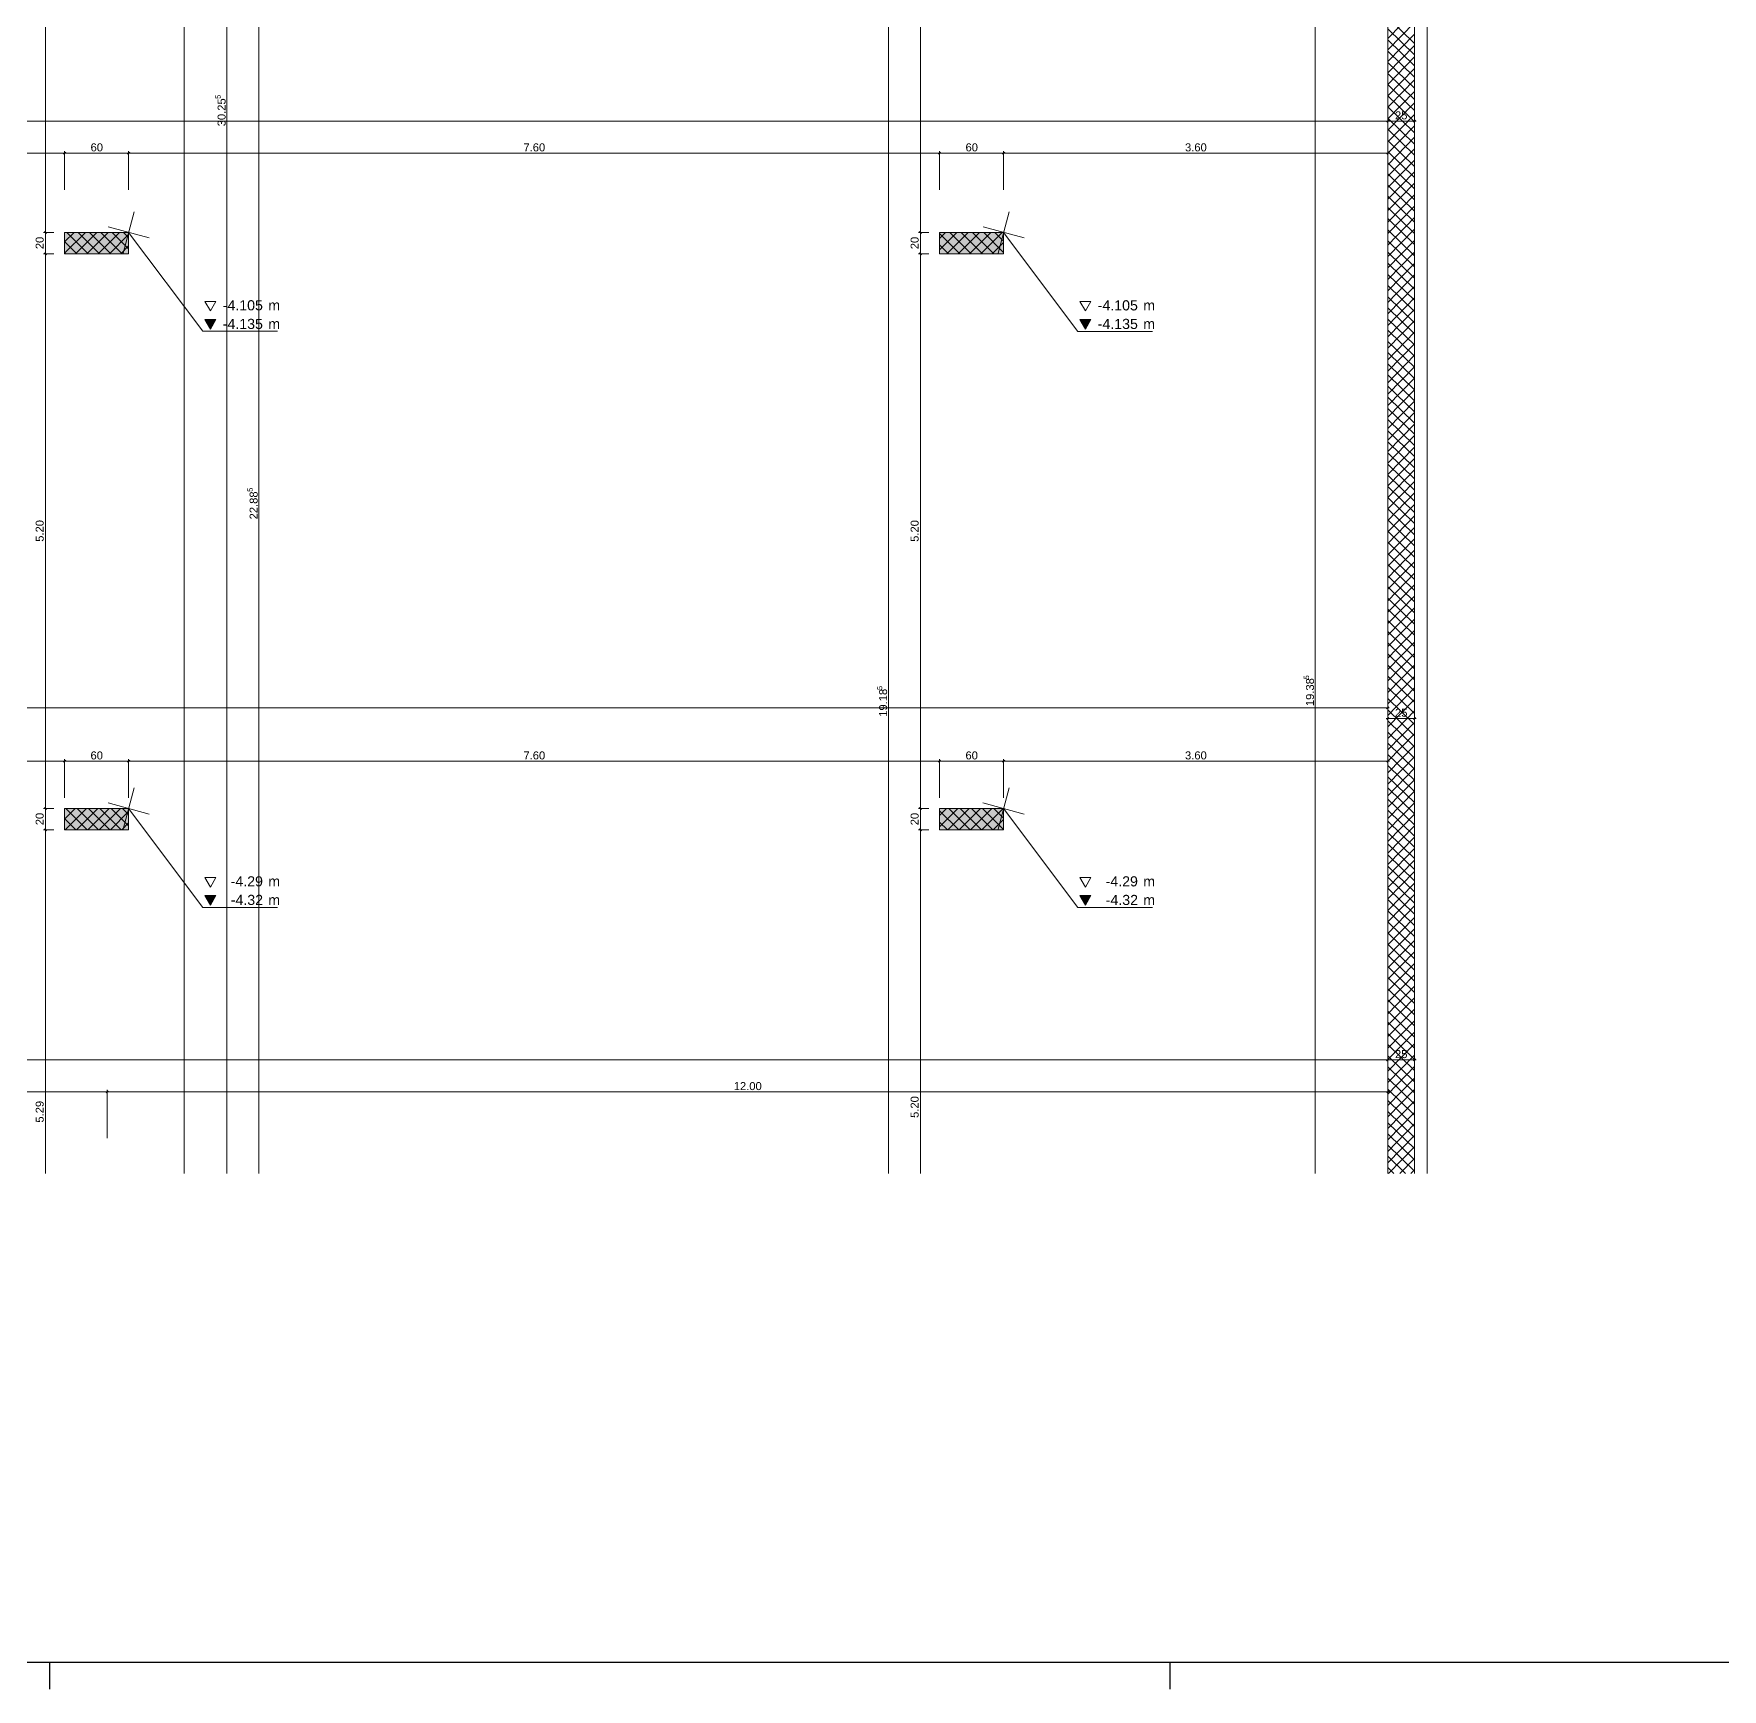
# Model space of a CAD drawing. Extents: x 0 to 1189, y 0 to 841.
# Drawn here: x 556 to 872.5, y 0 to 310.4 of the extents above; entities that cross this region are included whole.
import ezdxf
from ezdxf.lldxf.tags import DXFTag

# ---------------------------------------------------------------- set-up
doc = ezdxf.new("R2010")
doc.units = 0
doc.layers.get('0').update_dxf_attribs({"lineweight": 35})
for name, color, linetype, lineweight in [('211.5 Stahlbeton Kontur', 7, 'Continuous', 25), ('211.5 Stahlbeton Schraffur', 7, 'Continuous', 25), ('Bemassung', 7, 'Continuous', 25), ('Hilfskörper', 7, 'Continuous', 25), ('Höhenkoten', 7, 'Continuous', 25), ('X_Planrahmen', 7, 'Continuous', 25)]:
    doc.layers.add(name, color=color, linetype=linetype, lineweight=lineweight)
doc.styles.get("Standard").update_dxf_attribs({"font": 'arial.ttf'})
tags = doc.linetypes.add('Wipeout_Contour', pattern=[1, 0, -1]).pattern_tags.tags
tags[6:7] = [DXFTag(74, 4), DXFTag(75, 0), DXFTag(340, '0'), DXFTag(46, 1.0), DXFTag(50, 0.0), DXFTag(44, 0.0), DXFTag(45, 0.0)]
tags[4:5] = [DXFTag(74, 4), DXFTag(75, 0), DXFTag(340, '0'), DXFTag(46, 1.0), DXFTag(50, 0.0), DXFTag(44, 0.0), DXFTag(45, 0.0)]

# ---------------------------------------------------------------- blocks, each defined once
blk = doc.blocks.new('Blockreferenz-A0SO6TNL06')
at = {"color": 0, "linetype": 'ByBlock', "lineweight": -2, "ltscale": 0.25}
for p, q in [((1184, 5), (5, 5)), ((559, 5), (559, 0)), ((769, 5), (769, 0))]:
    blk.add_line(p, q, dxfattribs=at)
blk = doc.blocks.new('Referenz-A0SO6TOG06', base_point=(4.4, 96.7))
at = {"layer": '211.5 Stahlbeton Kontur', "color": 0, "lineweight": 18}
for p, q in [((809.83, 297), (809.83, 381.12)), ((814.83, 376.12), (814.83, 297)), ((809.83, 96.7), (809.83, 297)), ((814.83, 297), (814.83, 96.7)), ((573.83, 273.13), (561.83, 273.13)), ((561.83, 273.13), (561.83, 269.13)), ((573.83, 269.13), (573.83, 273.13)), ((737.83, 273.12), (725.83, 273.12)), ((725.83, 273.12), (725.83, 269.12)), ((737.83, 269.12), (737.83, 273.12)), ((561.83, 269.13), (573.83, 269.13)), ((725.83, 269.12), (737.83, 269.12)), ((561.83, 165.13), (573.83, 165.13)), ((561.83, 161.13), (561.83, 165.13)), ((573.83, 165.13), (573.83, 161.13)), ((725.83, 165.12), (737.83, 165.12)), ((725.83, 161.12), (725.83, 165.12)), ((737.83, 165.12), (737.83, 161.12)), ((573.83, 161.13), (561.83, 161.13)), ((737.83, 161.12), (725.83, 161.12))]:
    blk.add_line(p, q, dxfattribs=at)
at = {"layer": '211.5 Stahlbeton Schraffur', "color": 0, "lineweight": 13}
for p, q in [((809.83, 309.49), (814.83, 314.63)), ((814.83, 308.53), (809.83, 313.4)), ((809.83, 307.34), (814.83, 312.48)), ((814.83, 306.44), (809.83, 311.3)), ((809.83, 305.19), (814.83, 310.33)), ((814.83, 304.35), (809.83, 309.21)), ((809.83, 303.04), (814.83, 308.18)), ((814.83, 302.25), (809.83, 307.12)), ((809.83, 300.89), (814.83, 306.03)), ((814.83, 300.16), (809.83, 305.02)), ((809.83, 298.74), (814.83, 303.88)), ((814.83, 298.07), (809.83, 302.93)), ((813.78, 297), (809.83, 300.84)), ((810.24, 297), (814.83, 301.72)), ((811.63, 297), (809.83, 298.75)), ((812.33, 297), (814.83, 299.57)), ((809.83, 296.59), (810.24, 297)), ((809.83, 294.43), (812.33, 297)), ((809.83, 292.28), (814.42, 297)), ((814.83, 291.79), (809.83, 296.65)), ((809.83, 290.13), (814.83, 295.27)), ((814.83, 289.7), (809.83, 294.56)), ((814.83, 293.88), (811.63, 297)), ((814.83, 295.97), (813.78, 297)), ((814.42, 297), (814.83, 297.42)), ((809.83, 287.98), (814.83, 293.12)), ((814.83, 287.6), (809.83, 292.47)), ((809.83, 285.83), (814.83, 290.97)), ((814.83, 285.51), (809.83, 290.37)), ((809.83, 283.68), (814.83, 288.82)), ((814.83, 283.42), (809.83, 288.28)), ((809.83, 281.53), (814.83, 286.67)), ((814.83, 281.32), (809.83, 286.19)), ((809.83, 279.38), (814.83, 284.52)), ((814.83, 279.23), (809.83, 284.1)), ((809.83, 277.23), (814.83, 282.36)), ((814.83, 277.14), (809.83, 282)), ((809.83, 275.07), (814.83, 280.21)), ((814.83, 275.05), (809.83, 279.91)), ((809.83, 272.92), (814.83, 278.06)), ((814.83, 272.95), (809.83, 277.82)), ((809.83, 270.77), (814.83, 275.91)), ((814.83, 270.86), (809.83, 275.73)), ((561.83, 271.34), (563.62, 273.13)), ((561.83, 269.22), (565.74, 273.13)), ((566.26, 269.13), (562.26, 273.13)), ((563.86, 269.13), (567.86, 273.13)), ((568.38, 269.13), (564.38, 273.13)), ((565.98, 269.13), (569.98, 273.13)), ((570.5, 269.13), (566.5, 273.13)), ((568.1, 269.13), (572.1, 273.13)), ((572.62, 269.13), (568.62, 273.13)), ((570.22, 269.13), (573.83, 272.73)), ((573.83, 270.04), (570.74, 273.13)), ((573.83, 272.16), (572.86, 273.13)), ((725.83, 272), (726.95, 273.12)), ((725.83, 269.88), (729.08, 273.12)), ((729.6, 269.12), (725.83, 272.9)), ((727.2, 269.12), (731.2, 273.12)), ((731.73, 269.12), (727.73, 273.12)), ((729.32, 269.12), (733.32, 273.12)), ((733.85, 269.12), (729.85, 273.12)), ((731.44, 269.12), (735.44, 273.12)), ((735.97, 269.12), (731.97, 273.12)), ((733.56, 269.12), (737.56, 273.12)), ((737.83, 269.38), (734.09, 273.12)), ((737.83, 271.5), (736.21, 273.12)), ((809.83, 268.62), (814.83, 273.76)), ((814.83, 268.77), (809.83, 273.63)), ((564.14, 269.13), (561.83, 271.43)), ((562.01, 269.13), (561.83, 269.31)), ((572.35, 269.13), (573.83, 270.61)), ((727.48, 269.12), (725.83, 270.78)), ((735.68, 269.12), (737.83, 271.27)), ((737.8, 269.12), (737.83, 269.15)), ((809.83, 266.47), (814.83, 271.61)), ((814.83, 266.68), (809.83, 271.54)), ((809.83, 264.32), (814.83, 269.46)), ((814.83, 264.58), (809.83, 269.45)), ((814.83, 262.49), (809.83, 267.35)), ((809.83, 262.17), (814.83, 267.31)), ((814.83, 260.4), (809.83, 265.26)), ((809.83, 260.02), (814.83, 265.16)), ((814.83, 258.3), (809.83, 263.17)), ((809.83, 257.87), (814.83, 263)), ((814.83, 256.21), (809.83, 261.08)), ((809.83, 255.71), (814.83, 260.85)), ((814.83, 254.12), (809.83, 258.98)), ((809.83, 253.56), (814.83, 258.7)), ((814.83, 252.03), (809.83, 256.89)), ((809.83, 251.41), (814.83, 256.55)), ((814.83, 249.93), (809.83, 254.8)), ((809.83, 249.26), (814.83, 254.4)), ((814.83, 247.84), (809.83, 252.7)), ((809.83, 247.11), (814.83, 252.25)), ((814.83, 245.75), (809.83, 250.61)), ((809.83, 244.96), (814.83, 250.1)), ((814.83, 243.65), (809.83, 248.52)), ((809.83, 242.81), (814.83, 247.95)), ((814.83, 241.56), (809.83, 246.43)), ((809.83, 240.66), (814.83, 245.8)), ((814.83, 239.47), (809.83, 244.33)), ((809.83, 238.51), (814.83, 243.65)), ((814.83, 237.38), (809.83, 242.24)), ((809.83, 236.36), (814.83, 241.49)), ((814.83, 235.28), (809.83, 240.15)), ((809.83, 234.2), (814.83, 239.34)), ((814.83, 233.19), (809.83, 238.06)), ((809.83, 232.05), (814.83, 237.19)), ((814.83, 231.1), (809.83, 235.96)), ((809.83, 229.9), (814.83, 235.04)), ((814.83, 229.01), (809.83, 233.87)), ((809.83, 227.75), (814.83, 232.89)), ((814.83, 226.91), (809.83, 231.78)), ((809.83, 225.6), (814.83, 230.74)), ((814.83, 224.82), (809.83, 229.68)), ((809.83, 223.45), (814.83, 228.59)), ((814.83, 222.73), (809.83, 227.59)), ((809.83, 221.3), (814.83, 226.44)), ((814.83, 220.63), (809.83, 225.5)), ((809.83, 219.15), (814.83, 224.29)), ((814.83, 218.54), (809.83, 223.41)), ((809.83, 217), (814.83, 222.13)), ((814.83, 216.45), (809.83, 221.31)), ((809.83, 214.84), (814.83, 219.98)), ((814.83, 214.36), (809.83, 219.22)), ((809.83, 212.69), (814.83, 217.83)), ((814.83, 212.26), (809.83, 217.13)), ((809.83, 210.54), (814.83, 215.68)), ((814.83, 210.17), (809.83, 215.04)), ((809.83, 208.39), (814.83, 213.53)), ((814.83, 208.08), (809.83, 212.94)), ((809.83, 206.24), (814.83, 211.38)), ((814.83, 205.98), (809.83, 210.85)), ((809.83, 204.09), (814.83, 209.23)), ((814.83, 203.89), (809.83, 208.76)), ((809.83, 201.94), (814.83, 207.08)), ((814.83, 201.8), (809.83, 206.66)), ((809.83, 199.79), (814.83, 204.93)), ((814.83, 199.71), (809.83, 204.57)), ((809.83, 197.64), (814.83, 202.77)), ((814.83, 197.61), (809.83, 202.48)), ((809.83, 195.48), (814.83, 200.62)), ((814.83, 195.52), (809.83, 200.39)), ((809.83, 193.33), (814.83, 198.47)), ((814.83, 193.43), (809.83, 198.29)), ((809.83, 191.18), (814.83, 196.32)), ((814.83, 191.34), (809.83, 196.2)), ((809.83, 189.03), (814.83, 194.17)), ((814.83, 189.24), (809.83, 194.11)), ((809.83, 186.88), (814.83, 192.02)), ((814.83, 187.15), (809.83, 192.01)), ((814.83, 185.06), (809.83, 189.92)), ((809.83, 184.73), (814.83, 189.87)), ((814.83, 182.96), (809.83, 187.83)), ((809.83, 182.58), (814.83, 187.72)), ((814.83, 180.87), (809.83, 185.74)), ((809.83, 180.43), (814.83, 185.57)), ((814.83, 178.78), (809.83, 183.64)), ((809.83, 178.28), (814.83, 183.42)), ((814.83, 176.69), (809.83, 181.55)), ((809.83, 176.12), (814.83, 181.26)), ((814.83, 174.59), (809.83, 179.46)), ((809.83, 173.97), (814.83, 179.11)), ((814.83, 172.5), (809.83, 177.37)), ((809.83, 171.82), (814.83, 176.96)), ((814.83, 170.41), (809.83, 175.27)), ((809.83, 169.67), (814.83, 174.81)), ((814.83, 168.32), (809.83, 173.18)), ((809.83, 167.52), (814.83, 172.66)), ((814.83, 166.22), (809.83, 171.09)), ((809.83, 165.37), (814.83, 170.51)), ((814.83, 164.13), (809.83, 168.99)), ((809.83, 163.22), (814.83, 168.36)), ((561.83, 163.15), (563.81, 165.13)), ((561.93, 161.13), (565.93, 165.13)), ((566.07, 161.13), (562.07, 165.13)), ((564.05, 161.13), (568.05, 165.13)), ((568.19, 161.13), (564.19, 165.13)), ((566.17, 161.13), (570.17, 165.13)), ((570.31, 161.13), (566.31, 165.13)), ((568.29, 161.13), (572.29, 165.13)), ((572.43, 161.13), (568.43, 165.13)), ((573.83, 161.86), (570.56, 165.13)), ((573.83, 163.98), (572.68, 165.13)), ((725.83, 163.81), (727.14, 165.12)), ((725.83, 161.69), (729.26, 165.12)), ((729.42, 161.12), (725.83, 164.71)), ((727.38, 161.12), (731.38, 165.12)), ((731.54, 161.12), (727.54, 165.12)), ((729.51, 161.12), (733.51, 165.12)), ((733.66, 161.12), (729.66, 165.12)), ((731.63, 161.12), (735.63, 165.12)), ((735.78, 161.12), (731.78, 165.12)), ((733.75, 161.12), (737.75, 165.12)), ((737.83, 161.2), (733.9, 165.12)), ((737.83, 163.32), (736.02, 165.12)), ((814.83, 162.04), (809.83, 166.9)), ((809.83, 161.07), (814.83, 166.21)), ((814.83, 159.94), (809.83, 164.81)), ((563.95, 161.13), (561.83, 163.25)), ((570.41, 161.13), (573.83, 164.54)), ((572.53, 161.13), (573.83, 162.42)), ((727.3, 161.12), (725.83, 162.59)), ((735.87, 161.12), (737.83, 163.08)), ((809.83, 158.92), (814.83, 164.06)), ((814.83, 157.85), (809.83, 162.72)), ((809.83, 156.77), (814.83, 161.9)), ((561.83, 161.13), (561.83, 161.13)), ((814.83, 155.76), (809.83, 160.62)), ((809.83, 154.61), (814.83, 159.75)), ((814.83, 153.67), (809.83, 158.53)), ((809.83, 152.46), (814.83, 157.6)), ((814.83, 151.57), (809.83, 156.44)), ((809.83, 150.31), (814.83, 155.45)), ((814.83, 149.48), (809.83, 154.34)), ((809.83, 148.16), (814.83, 153.3)), ((814.83, 147.39), (809.83, 152.25)), ((809.83, 146.01), (814.83, 151.15)), ((814.83, 145.29), (809.83, 150.16)), ((809.83, 143.86), (814.83, 149)), ((814.83, 143.2), (809.83, 148.07)), ((809.83, 141.71), (814.83, 146.85)), ((814.83, 141.11), (809.83, 145.97)), ((809.83, 139.56), (814.83, 144.7)), ((814.83, 139.02), (809.83, 143.88)), ((809.83, 137.41), (814.83, 142.54)), ((814.83, 136.92), (809.83, 141.79)), ((809.83, 135.25), (814.83, 140.39)), ((814.83, 134.83), (809.83, 139.7)), ((809.83, 133.1), (814.83, 138.24)), ((814.83, 132.74), (809.83, 137.6)), ((809.83, 130.95), (814.83, 136.09)), ((814.83, 130.65), (809.83, 135.51)), ((809.83, 128.8), (814.83, 133.94)), ((814.83, 128.55), (809.83, 133.42)), ((809.83, 126.65), (814.83, 131.79)), ((814.83, 126.46), (809.83, 131.32)), ((809.83, 124.5), (814.83, 129.64)), ((814.83, 124.37), (809.83, 129.23)), ((809.83, 122.35), (814.83, 127.49)), ((814.83, 122.27), (809.83, 127.14)), ((809.83, 120.2), (814.83, 125.34)), ((814.83, 120.18), (809.83, 125.05)), ((809.83, 118.05), (814.83, 123.19)), ((814.83, 118.09), (809.83, 122.95)), ((809.83, 115.89), (814.83, 121.03)), ((814.83, 116), (809.83, 120.86)), ((809.83, 113.74), (814.83, 118.88)), ((814.83, 113.9), (809.83, 118.77)), ((809.83, 111.59), (814.83, 116.73)), ((814.83, 111.81), (809.83, 116.67)), ((809.83, 109.44), (814.83, 114.58)), ((814.83, 109.72), (809.83, 114.58)), ((814.83, 107.62), (809.83, 112.49)), ((809.83, 107.29), (814.83, 112.43)), ((814.83, 105.53), (809.83, 110.4)), ((809.83, 105.14), (814.83, 110.28)), ((814.83, 103.44), (809.83, 108.3)), ((809.83, 102.99), (814.83, 108.13)), ((814.83, 101.35), (809.83, 106.21)), ((809.83, 100.84), (814.83, 105.98)), ((814.83, 99.25), (809.83, 104.12)), ((809.83, 98.69), (814.83, 103.83)), ((814.83, 97.16), (809.83, 102.03)), ((809.99, 96.7), (814.83, 101.67)), ((813.14, 96.7), (809.83, 99.93)), ((812.08, 96.7), (814.83, 99.52)), ((810.99, 96.7), (809.83, 97.84)), ((814.18, 96.7), (814.83, 97.37))]:
    blk.add_line(p, q, dxfattribs=at)
at = {"layer": '211.5 Stahlbeton Schraffur', "color": 0, "linetype": 'Wipeout_Contour', "lineweight": 0, "ltscale": 24.496786}
for p, q in [((573.83, 273.13), (561.83, 273.13)), ((561.83, 273.13), (561.83, 269.13)), ((573.83, 269.13), (573.83, 273.13)), ((561.83, 269.13), (573.83, 269.13))]:
    blk.add_line(p, q, dxfattribs=at)
at = {"layer": '211.5 Stahlbeton Schraffur', "color": 0, "linetype": 'Wipeout_Contour', "lineweight": 0, "ltscale": 28.29216}
for p, q in [((737.83, 273.12), (725.83, 273.12)), ((725.83, 273.12), (725.83, 269.12)), ((737.83, 269.12), (737.83, 273.12)), ((725.83, 269.12), (737.83, 269.12))]:
    blk.add_line(p, q, dxfattribs=at)
at = {"layer": '211.5 Stahlbeton Schraffur', "color": 0, "linetype": 'Wipeout_Contour', "lineweight": 0, "ltscale": 23.25181}
for p, q in [((561.83, 165.13), (561.83, 161.13)), ((573.83, 165.13), (561.83, 165.13)), ((573.83, 161.13), (573.83, 165.13)), ((561.83, 161.13), (573.83, 161.13))]:
    blk.add_line(p, q, dxfattribs=at)
at = {"layer": '211.5 Stahlbeton Schraffur', "color": 0, "linetype": 'Wipeout_Contour', "lineweight": 0, "ltscale": 27.221337}
for p, q in [((737.83, 165.12), (725.83, 165.12)), ((725.83, 165.12), (725.83, 161.12)), ((737.83, 161.12), (737.83, 165.12)), ((725.83, 161.12), (737.83, 161.12))]:
    blk.add_line(p, q, dxfattribs=at)
at = {"layer": '211.5 Stahlbeton Schraffur', "color": 7, "linetype": 'Wipeout_Contour', "lineweight": 0, "ltscale": 24.496786, "true_color": 0xffffff}
for points in [[(573.83, 269.13), (561.83, 269.13), (573.83, 273.13)], [(561.83, 269.13), (573.83, 273.13), (561.83, 273.13)], [(573.83, 273.13), (561.83, 273.13), (561.83, 273.13)], [(573.83, 269.13), (573.83, 269.13), (561.83, 269.13)]]:
    blk.add_solid(points, dxfattribs=at)
at = {"layer": '211.5 Stahlbeton Schraffur', "color": 7, "linetype": 'Wipeout_Contour', "lineweight": 0, "ltscale": 28.29216, "true_color": 0xffffff}
for points in [[(737.83, 269.12), (725.83, 269.12), (737.83, 273.12)], [(725.83, 269.12), (737.83, 273.12), (725.83, 273.12)], [(737.83, 273.12), (725.83, 273.12), (725.83, 273.12)], [(737.83, 269.12), (737.83, 269.12), (725.83, 269.12)]]:
    blk.add_solid(points, dxfattribs=at)
at = {"layer": '211.5 Stahlbeton Schraffur', "color": 7, "linetype": 'Wipeout_Contour', "lineweight": 0, "ltscale": 23.25181, "true_color": 0xffffff}
for points in [[(573.83, 161.13), (561.83, 161.13), (573.83, 165.13)], [(561.83, 161.13), (573.83, 165.13), (561.83, 165.13)], [(573.83, 165.13), (561.83, 165.13), (561.83, 165.13)], [(573.83, 161.13), (573.83, 161.13), (561.83, 161.13)]]:
    blk.add_solid(points, dxfattribs=at)
at = {"layer": '211.5 Stahlbeton Schraffur', "color": 7, "linetype": 'Wipeout_Contour', "lineweight": 0, "ltscale": 27.221337, "true_color": 0xffffff}
for points in [[(737.83, 161.12), (725.83, 161.12), (737.83, 165.12)], [(725.83, 161.12), (737.83, 165.12), (725.83, 165.12)], [(737.83, 165.12), (725.83, 165.12), (725.83, 165.12)], [(737.83, 161.12), (737.83, 161.12), (725.83, 161.12)]]:
    blk.add_solid(points, dxfattribs=at)
at = {"layer": 'Bemassung', "color": 0, "lineweight": 13}
for p, q in [((584.23, 297), (584.23, 598.53)), ((592.23, 297), (592.23, 598.53)), ((598.23, 297), (598.23, 451.13)), ((796.23, 297), (796.23, 381.12)), ((558.23, 377.13), (558.23, 297)), ((716.23, 377.12), (716.23, 297)), ((722.23, 377.12), (722.23, 297)), ((558.23, 297), (558.23, 273.13)), ((584.23, 96.7), (584.23, 297)), ((592.23, 96.7), (592.23, 297)), ((598.23, 96.7), (598.23, 297)), ((716.23, 297), (716.23, 96.7)), ((722.23, 297), (722.23, 273.12)), ((796.23, 96.7), (796.23, 297)), ((809.83, 270.4), (809.83, 294.38)), ((809.83, 284), (809.83, 294.38)), ((814.83, 284), (814.83, 294.38)), ((166.34, 294), (809.83, 294)), ((809.53, 294), (809.83, 294)), ((809.63, 293.8), (810.03, 294.2)), ((810.03, 294.2), (809.63, 293.8)), ((809.83, 294), (810.13, 294)), ((809.83, 294), (814.83, 294)), ((814.63, 293.8), (815.03, 294.2)), ((814.83, 294), (815.13, 294)), ((561.83, 288), (417.83, 288)), ((561.83, 288), (561.53, 288)), ((561.63, 287.8), (562.03, 288.2)), ((562.03, 288.2), (561.63, 287.8)), ((561.83, 288.38), (561.83, 281.13)), ((561.83, 288.38), (561.83, 281.13)), ((562.13, 288), (561.83, 288)), ((573.83, 288), (561.83, 288)), ((573.83, 288), (573.53, 288)), ((574.03, 288.2), (573.63, 287.8)), ((573.63, 287.8), (574.03, 288.2)), ((573.83, 288.38), (573.83, 281.13)), ((573.83, 288.38), (573.83, 281.13)), ((725.83, 288), (573.83, 288)), ((574.13, 288), (573.83, 288)), ((725.83, 288), (725.53, 288)), ((725.63, 287.8), (726.03, 288.2)), ((726.03, 288.2), (725.63, 287.8)), ((725.83, 288.38), (725.83, 281.12)), ((725.83, 288.38), (725.83, 281.12)), ((726.13, 288), (725.83, 288)), ((737.83, 288), (725.83, 288)), ((737.53, 288), (737.83, 288)), ((738.03, 288.2), (737.63, 287.8)), ((737.63, 287.8), (738.03, 288.2)), ((737.83, 281.12), (737.83, 288.38)), ((737.83, 288.38), (737.83, 281.12)), ((737.83, 288), (809.83, 288)), ((738.13, 288), (737.83, 288)), ((809.63, 287.8), (810.03, 288.2)), ((809.83, 282.6), (809.83, 288.38)), ((809.83, 288), (810.13, 288)), ((557.85, 273.13), (559.83, 273.13)), ((557.85, 273.13), (559.83, 273.13)), ((558.03, 273.33), (558.43, 272.93)), ((558.43, 272.93), (558.03, 273.33)), ((558.23, 273.43), (558.23, 273.13)), ((558.23, 273.13), (558.23, 272.83)), ((558.23, 273.13), (558.23, 269.13)), ((721.85, 273.12), (723.83, 273.12)), ((721.85, 273.12), (723.83, 273.12)), ((722.03, 273.32), (722.43, 272.92)), ((722.43, 272.92), (722.03, 273.32)), ((722.23, 273.42), (722.23, 273.12)), ((722.23, 273.12), (722.23, 272.82)), ((722.23, 273.12), (722.23, 269.12)), ((557.85, 269.13), (559.83, 269.13)), ((557.85, 269.13), (559.83, 269.13)), ((558.43, 268.93), (558.03, 269.33)), ((558.03, 269.33), (558.43, 268.93)), ((558.23, 269.43), (558.23, 269.13)), ((558.23, 269.13), (558.23, 165.13)), ((558.23, 269.13), (558.23, 268.83)), ((721.85, 269.12), (723.83, 269.12)), ((721.85, 269.12), (723.83, 269.12)), ((722.43, 268.92), (722.03, 269.32)), ((722.03, 269.32), (722.43, 268.92)), ((722.23, 269.42), (722.23, 269.12)), ((722.23, 269.12), (722.23, 165.12)), ((722.23, 269.12), (722.23, 268.82)), ((166.33, 184), (809.82, 184)), ((809.62, 183.8), (810.02, 184.2)), ((809.82, 96.7), (809.82, 184.38)), ((809.82, 184), (810.12, 184)), ((809.83, 182), (809.53, 182)), ((810.03, 182.2), (809.63, 181.8)), ((809.83, 182.38), (809.83, 181.63)), ((814.83, 182), (809.83, 182)), ((814.63, 181.8), (815.03, 182.2)), ((814.83, 182.38), (814.83, 181.63)), ((815.13, 182), (814.83, 182)), ((561.63, 173.8), (562.03, 174.2)), ((562.03, 174.2), (561.63, 173.8)), ((561.83, 167.13), (561.83, 174.38)), ((561.83, 167.13), (561.83, 174.38)), ((574.03, 174.2), (573.63, 173.8)), ((573.63, 173.8), (574.03, 174.2)), ((573.83, 167.13), (573.83, 174.38)), ((573.83, 167.13), (573.83, 174.38)), ((725.63, 173.8), (726.03, 174.2)), ((726.03, 174.2), (725.63, 173.8)), ((725.83, 167.12), (725.83, 174.38)), ((725.83, 167.12), (725.83, 174.38)), ((738.03, 174.2), (737.63, 173.8)), ((737.63, 173.8), (738.03, 174.2)), ((737.83, 167.12), (737.83, 174.38)), ((737.83, 167.12), (737.83, 174.38)), ((809.63, 173.8), (810.03, 174.2)), ((809.83, 151.6), (809.83, 174.38)), ((417.83, 174), (561.83, 174)), ((561.53, 174), (561.83, 174)), ((561.83, 174), (562.13, 174)), ((561.83, 174), (573.83, 174)), ((573.53, 174), (573.83, 174)), ((573.83, 174), (725.83, 174)), ((573.83, 174), (574.13, 174)), ((725.53, 174), (725.83, 174)), ((725.83, 174), (726.13, 174)), ((725.83, 174), (737.83, 174)), ((737.53, 174), (737.83, 174)), ((737.83, 174), (809.83, 174)), ((737.83, 174), (738.13, 174)), ((809.83, 174), (810.13, 174)), ((557.85, 165.13), (559.83, 165.13)), ((557.85, 165.13), (559.83, 165.13)), ((558.03, 165.33), (558.43, 164.93)), ((558.43, 164.93), (558.03, 165.33)), ((558.23, 165.43), (558.23, 165.13)), ((558.23, 165.13), (558.23, 164.83)), ((558.23, 165.13), (558.23, 161.13)), ((721.85, 165.12), (723.83, 165.12)), ((721.85, 165.12), (723.83, 165.12)), ((722.03, 165.32), (722.43, 164.92)), ((722.43, 164.92), (722.03, 165.32)), ((722.23, 165.42), (722.23, 165.12)), ((722.23, 165.12), (722.23, 164.82)), ((722.23, 165.12), (722.23, 161.12)), ((558.23, 161.13), (558.23, 161.43)), ((722.23, 161.42), (722.23, 161.12)), ((559.83, 161.13), (557.85, 161.13)), ((557.85, 161.13), (559.83, 161.13)), ((558.43, 160.93), (558.03, 161.33)), ((558.03, 161.33), (558.43, 160.93)), ((558.23, 96.7), (558.23, 161.13)), ((558.23, 161.13), (558.23, 160.83)), ((721.85, 161.12), (723.83, 161.12)), ((721.85, 161.12), (723.83, 161.12)), ((722.43, 160.92), (722.03, 161.32)), ((722.03, 161.32), (722.43, 160.92)), ((722.23, 161.12), (722.23, 96.7)), ((722.23, 161.12), (722.23, 160.82)), ((809.82, 118), (166.33, 118)), ((809.53, 118), (809.83, 118)), ((809.62, 117.8), (810.02, 118.2)), ((810.03, 118.2), (809.63, 117.8)), ((809.82, 118.37), (809.82, 96.7)), ((810.12, 118), (809.82, 118)), ((809.83, 117.63), (809.83, 118.38)), ((809.83, 118), (814.83, 118)), ((814.63, 117.8), (815.03, 118.2)), ((814.83, 117.63), (814.83, 118.38)), ((814.83, 118), (815.13, 118)), ((249.82, 112), (569.82, 112)), ((569.52, 112), (569.82, 112)), ((570.02, 112.2), (569.62, 111.8)), ((569.62, 111.8), (570.02, 112.2)), ((569.82, 103.33), (569.82, 112.38)), ((569.82, 103.33), (569.82, 112.38)), ((569.82, 112), (809.83, 112)), ((569.82, 112), (570.12, 112)), ((809.63, 111.8), (810.03, 112.2)), ((809.83, 101), (809.83, 112.38)), ((809.83, 112), (810.13, 112))]:
    blk.add_line(p, q, dxfattribs=at)
at = {"layer": 'Hilfskörper', "color": 0, "lineweight": 13}
for p, q in [((817.23, 297), (817.23, 369.62)), ((817.23, 96.7), (817.23, 297))]:
    blk.add_line(p, q, dxfattribs=at)
at = {"layer": 'Höhenkoten', "color": 0, "lineweight": 13}
for p, q in [((574.87, 276.99), (572.8, 269.27)), ((738.87, 276.99), (736.8, 269.26)), ((569.97, 274.16), (577.69, 272.09)), ((573.83, 273.13), (587.72, 254.59)), ((733.97, 274.16), (741.69, 272.09)), ((737.83, 273.12), (751.72, 254.58)), ((588.12, 260.2), (589.16, 258.4)), ((590.2, 260.2), (588.12, 260.2)), ((589.16, 258.4), (590.2, 260.2)), ((752.12, 260.2), (753.16, 258.4)), ((754.2, 260.2), (752.12, 260.2)), ((753.16, 258.4), (754.2, 260.2)), ((588.12, 256.8), (589.16, 255)), ((590.2, 256.8), (588.12, 256.8)), ((589.16, 255), (590.2, 256.8)), ((752.12, 256.8), (753.16, 255)), ((754.2, 256.8), (752.12, 256.8)), ((753.16, 255), (754.2, 256.8)), ((587.72, 254.59), (601.72, 254.59)), ((751.72, 254.58), (765.72, 254.58)), ((574.86, 168.99), (572.79, 161.27)), ((738.86, 168.99), (736.79, 161.26)), ((569.96, 166.16), (577.69, 164.09)), ((573.83, 165.13), (587.72, 146.59)), ((733.96, 166.16), (741.69, 164.09)), ((737.83, 165.12), (751.72, 146.58)), ((588.12, 152.2), (589.16, 150.4)), ((590.2, 152.2), (588.12, 152.2)), ((589.16, 150.4), (590.2, 152.2)), ((752.12, 152.2), (753.16, 150.4)), ((754.2, 152.2), (752.12, 152.2)), ((753.16, 150.4), (754.2, 152.2)), ((588.12, 148.8), (589.16, 147)), ((590.2, 148.8), (588.12, 148.8)), ((589.16, 147), (590.2, 148.8)), ((752.12, 148.8), (753.16, 147)), ((754.2, 148.8), (752.12, 148.8)), ((753.16, 147), (754.2, 148.8)), ((587.72, 146.59), (601.72, 146.59)), ((751.72, 146.58), (765.72, 146.58))]:
    blk.add_line(p, q, dxfattribs=at)
for points in [[(589.16, 255), (589.16, 256.8), (588.12, 256.8)], [(589.16, 255), (590.2, 256.8), (589.16, 256.8)], [(753.16, 255), (753.16, 256.8), (752.12, 256.8)], [(753.16, 255), (754.2, 256.8), (753.16, 256.8)], [(589.16, 147), (589.16, 148.8), (588.12, 148.8)], [(589.16, 147), (590.2, 148.8), (589.16, 148.8)], [(753.16, 147), (753.16, 148.8), (752.12, 148.8)], [(753.16, 147), (754.2, 148.8), (753.16, 148.8)]]:
    blk.add_solid(points, dxfattribs=at)
at = {"layer": 'Bemassung', "color": 0, "linetype": 'Continuous', "lineweight": 13, "ltscale": 0.13, "attachment_point": 1, "rotation": 90}
for s, insert, char_height in [('{\\fArial;5}', (590.09, 298.18), 0.99), ('{\\fArial;30.25}', (590.5, 293.03), 1.5), ('{\\fArial;20}', (556.4, 269.99), 1.5), ('{\\fArial;20}', (720.4, 269.98), 1.5), ('{\\fArial;5}', (596.09, 224.51), 0.99), ('{\\fArial;22.88}', (596.5, 219.33), 1.5), ('{\\fArial;5.20}', (556.4, 215.13), 1.5), ('{\\fArial;5.20}', (720.4, 215.12), 1.5), ('{\\fArial;5}', (794.09, 189.33), 0.99), ('{\\fArial;5}', (714.09, 187.34), 0.99), ('{\\fArial;19.18}', (714.49, 182.32), 1.5), ('{\\fArial;19.38}', (794.5, 184.32), 1.5), ('{\\fArial;20}', (556.4, 161.99), 1.5), ('{\\fArial;20}', (720.4, 161.98), 1.5), ('{\\fArial;5.20}', (720.4, 107.12), 1.5), ('{\\fArial;5.29}', (556.4, 106.23), 1.5)]:
    blk.add_mtext(s, dxfattribs=dict(at, insert=insert, char_height=char_height))
at = {"layer": 'Bemassung', "color": 0, "linetype": 'Continuous', "lineweight": 13, "ltscale": 0.13, "char_height": 1.5, "attachment_point": 1}
for s, insert in [('{\\fArial;25}', (811.19, 295.83)), ('{\\fArial;60}', (566.69, 289.83)), ('{\\fArial;7.60}', (647.83, 289.83)), ('{\\fArial;60}', (730.69, 289.83)), ('{\\fArial;3.60}', (771.83, 289.83)), ('{\\fArial;25}', (811.19, 183.83)), ('{\\fArial;60}', (566.68, 175.83)), ('{\\fArial;7.60}', (647.83, 175.83)), ('{\\fArial;60}', (730.68, 175.83)), ('{\\fArial;3.60}', (771.83, 175.83)), ('{\\fArial;25}', (811.19, 119.83)), ('{\\fArial;12.00}', (687.25, 113.83))]:
    blk.add_mtext(s, dxfattribs=dict(at, insert=insert))
at = {"layer": 'Höhenkoten', "color": 0, "lineweight": 13, "char_height": 1.9, "attachment_point": 1}
for s, insert in [('{\\fArial;-4.105}', (591.47, 260.42)), ('{\\fArial;m}', (600, 260.43)), ('{\\fArial;-4.105}', (755.47, 260.41)), ('{\\fArial;m}', (764, 260.42)), ('{\\fArial;-4.135}', (591.47, 256.93)), ('{\\fArial;m}', (600, 256.93)), ('{\\fArial;-4.135}', (755.47, 256.93)), ('{\\fArial;m}', (764, 256.93)), ('{\\fArial;-4.29}', (592.95, 152.42)), ('{\\fArial;m}', (600, 152.43)), ('{\\fArial;-4.29}', (756.95, 152.42)), ('{\\fArial;m}', (764, 152.42)), ('{\\fArial;-4.32}', (592.97, 148.94)), ('{\\fArial;-4.32}', (756.97, 148.93)), ('{\\fArial;m}', (600, 148.93)), ('{\\fArial;m}', (764, 148.93))]:
    blk.add_mtext(s, dxfattribs=dict(at, insert=insert))

msp = doc.modelspace()

# ---------------------------------------------------------------- block references
at = {"color": 8, "lineweight": 25, "ltscale": 0.25, "true_color": 0x808080}
msp.add_blockref('Referenz-A0SO6TOG06', (4.4, 96.7), dxfattribs=at)
at = {"layer": 'X_Planrahmen', "ltscale": 0.25}
msp.add_blockref('Blockreferenz-A0SO6TNL06', (0, 0), dxfattribs=at)

doc.saveas('drawing.dxf')
